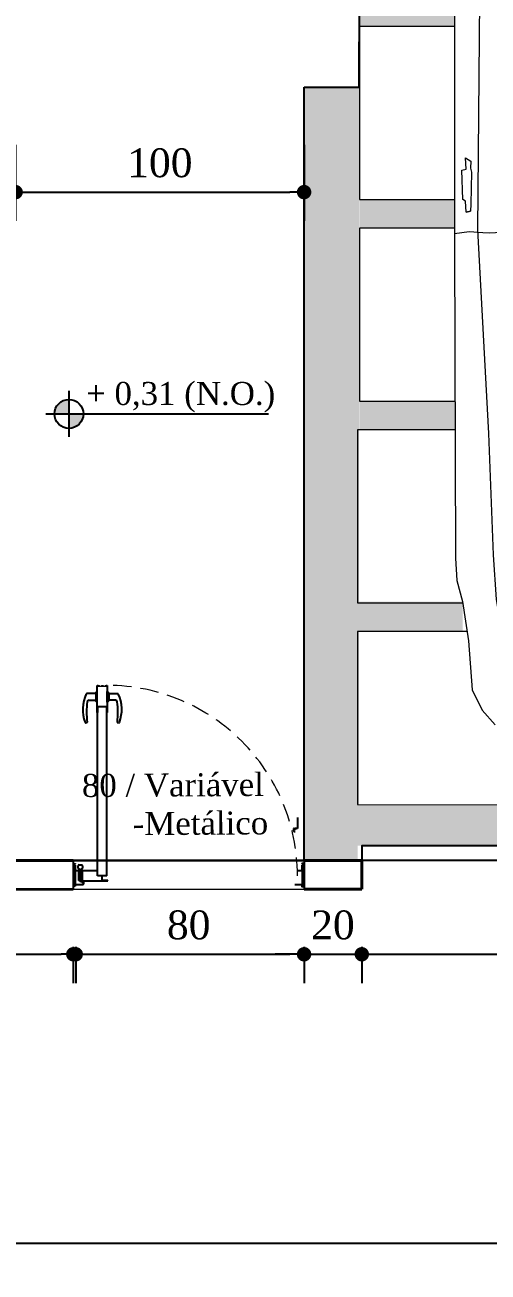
# Model space of a CAD drawing. Header units: centimetres. Extents: x -48696 to 156237, y -5617 to 29024.
# Drawn here: x -44557.8 to -44397.3, y 9700.1 to 10133 of the extents above; entities that cross this region are included whole.
import ezdxf

# ---------------------------------------------------------------- set-up
doc = ezdxf.new("R2010")
doc.units = ezdxf.units.CM
doc.linetypes.add('HIDDEN', pattern=[9.525, 6.35, -3.175])
for name, color, linetype in [('ACESSORIOS', 2, 'Continuous'), ('Hachuria - Moveis', 1, 'Continuous'), ('PN010', 1, 'Continuous'), ('Portas-Cotas', 2, 'Continuous'), ('Texto', 2, 'Continuous')]:
    doc.layers.add(name, color=color, linetype=linetype)
for name, color, linetype, lineweight in [('Parede Corte', 4, 'Continuous', 40), ('Pisos Externos', 15, 'Continuous', 9), ('Portas - Janelas', 2, 'Continuous', 20), ('Projeção Portas', 55, 'HIDDEN', 5), ('Vaga', 184, 'Continuous', 13)]:
    doc.layers.add(name, color=color, linetype=linetype, lineweight=lineweight)
doc.styles.add('Valéria', font='romantic.ttf', dxfattribs={"height": 10})
doc.dimstyles.new('Cota - 50', dxfattribs={"dimtxt": 10, "dimasz": 5, "dimexe": 10, "dimexo": 20, "dimgap": 5, "dimtad": 1, "dimtxsty": 'Valéria', "dimblk": 'DOT', "dimcen": 0, "dimclrd": 12, "dimclre": 12, "dimclrt": 2, "dimazin": 2, "dimtfac": 1, "dimtix": 1, "dimtmove": 0, "dimatfit": 3, "dimldrblk": 'DOT', "dimfxl": 1, "dimarcsym": 0})
pattern_1 = [(360, (-29082.517, -1474.616), (15, 15), [2.25, -0.45, 0.6, -0.45, 2.25, -9]), (360, (-29083.267, -1474.166), (15, 15), [1.5, -1.125, 2.25, -1.125, 1.5, -7.5]), (360, (-29078.017, -1468.166), (15, 15), [1.875, -0.75, 1.875, -10.5]), (360, (-29085.517, -1465.166), (15, 15), [0.75, -1.5, 0.75, -12]), (90, (-29084.017, -1465.166), (-15, 15), [1.35, -13.65]), (90, (-29079.517, -1474.166), (-15, 15), [1.5, -13.5]), (90, (-29075.767, -1468.166), (-15, 15), [1.5, -13.5]), (45, (-29077.567, -1474.316), (9e-15, 15), [1.5, -19.713203]), (135, (-29081.467, -1474.316), (-15, 9e-15), [1.5, -19.713203]), (63.43495, (-29078.0166, -1474.241), (8e-10, 15), [1.5, -32.04102]), (75.963757, (-29078.7666, -1474.166), (5e-10, 15), [1.5, -60.346584]), (75.963757, (-29075.0166, -1468.166), (5e-10, 15), [1.2, -60.646584]), (75.963757, (-29083.7166, -1465.166), (5e-10, 15), [1.05, -60.796584]), (104.036243, (-29080.2666, -1474.166), (-5e-10, 15), [1.5, -60.346584]), (104.036243, (-29076.5166, -1468.166), (-5e-10, 15), [1.2, -60.646584]), (104.036243, (-29084.3166, -1465.166), (-5e-10, 15), [1.05, -60.796584]), (116.56505, (-29081.0166, -1474.241), (-6e-09, 15), [1.5, -32.041002])]

# ---------------------------------------------------------------- blocks, each defined once
blk = doc.blocks.new('Audi A4 Cab dessus')
at = {"color": 0, "linetype": 'Continuous', "flags": 128}
for points in [[(0.841, -0.23), (0.8417, 0.7715), (0.838, 1.7799), (0.8336, 1.8519), (0.8155, 1.9203), (0.7966, 2.0469), (0.7841, 2.2046), (0.7524, 2.2693), (0.7105, 2.3167)], [(0.7584, -0.2673), (0.7669, 0.7224), (0.7321, 1.3788), (0.7164, 1.7697), (0.7075, 1.9136), (0.6778, 2.0813), (0.6697, 2.1669), (0.6293, 2.2367), (0.5811, 2.2532), (0.4536, 2.2926), (0.3571, 2.3256), (0.1476, 2.3432), (0.0137, 2.3517), (-0.1303, 2.3428), (-0.3375, 2.3245), (-0.4383, 2.2905), (-0.5613, 2.2579), (-0.6073, 2.2384), (-0.6562, 2.1743), (-0.6618, 2.085), (-0.6903, 1.9165)], [(0.6914, 0.7317), (0.7273, 0.7339), (0.7497, 0.7325), (0.7943, 0.7297), (0.8417, 0.7352)], [(0.8037, 0.6663), (0.7901, 0.6627)]]:
    blk.add_lwpolyline(points, dxfattribs=at)
blk.add_lwpolyline([(0.7901, 0.6627), (0.8037, 0.6663), (0.806, 0.6303), (0.8146, 0.6253), (0.8176, 0.531), (0.804, 0.5274), (0.8062, 0.4914), (0.7889, 0.5015), (0.7903, 0.5238), (0.7867, 0.5375), (0.7887, 0.6404)], close=True, dxfattribs=at)
blk = doc.blocks.new('_Dot')
at = {"color": 0, "linetype": 'ByBlock', "lineweight": -2}
blk.add_line((-0.5, 0), (-1, 0), dxfattribs=at)
at = {"color": 0, "linetype": 'ByBlock', "const_width": 0.5}
blk.add_lwpolyline([(-0.25, 0, 1), (0.25, 0, 1)], format="xyb", close=True, dxfattribs=at)
blk = doc.blocks.new('*D1686')
at = {"color": 12, "lineweight": -2, "transparency": 16777216}
for p, q in [((-45756.63, 9812.75), (-45756.63, 9700.14)), ((-43725.63, 9812.75), (-43725.63, 9700.14)), ((-45751.63, 9710.14), (-43730.63, 9710.14))]:
    blk.add_line(p, q, dxfattribs=at)
at = {"layer": 'Defpoints', "color": 0, "transparency": 16777216}
for p in [(-45756.63, 9832.75), (-43725.63, 9832.75), (-43725.63, 9710.14)]:
    blk.add_point(p, dxfattribs=at)
at = {"color": 12, "lineweight": -2, "transparency": 16777216, "xscale": 5, "yscale": 5, "zscale": 5, "rotation": 180}
blk.add_blockref('_Dot', (-45756.63, 9710.14), dxfattribs=at)
at = {"color": 12, "lineweight": -2, "transparency": 16777216, "xscale": 5, "yscale": 5, "zscale": 5}
blk.add_blockref('_Dot', (-43725.63, 9710.14), dxfattribs=at)
at = {"color": 2, "transparency": 16777216, "insert": (-44741.13, 9720.25), "char_height": 10, "attachment_point": 5, "style": 'Valéria'}
blk.add_mtext('2031', dxfattribs=at)
blk = doc.blocks.new('*D1687')
at = {"color": 12, "lineweight": -2, "transparency": 16777216}
for p, q in [((-44846.74, 12273.86), (-44711.33, 12337.45)), ((-43585.33, 9916.47), (-44718.26, 12328.67)), ((-43709.57, 9852.6), (-43574.16, 9916.2))]:
    blk.add_line(p, q, dxfattribs=at)
at = {"layer": 'Defpoints', "color": 0, "transparency": 16777216}
for p in [(-44720.39, 12333.2), (-44864.85, 12265.35), (-43727.67, 9844.1)]:
    blk.add_point(p, dxfattribs=at)
at = {"color": 12, "lineweight": -2, "transparency": 16777216, "xscale": 5, "yscale": 5, "zscale": 5}
for p, rotation in [((-44720.39, 12333.2), 115.1577922411707), ((-43583.21, 9911.95), 295.1577922411707)]:
    blk.add_blockref('_Dot', p, dxfattribs=dict(at, rotation=rotation))
at = {"color": 2, "transparency": 16777216, "insert": (-44142.57, 11126.91), "char_height": 10, "attachment_point": 5, "rotation": 295.1578, "style": 'Valéria'}
blk.add_mtext('2675', dxfattribs=at)
blk = doc.blocks.new('*D1701')
at = {"color": 12, "lineweight": -2, "transparency": 16777216}
for p, q in [((-44540.22, 9812.98), (-44540.22, 9800.44)), ((-44947.22, 9812.9), (-44947.22, 9800.44)), ((-44942.22, 9810.44), (-44545.22, 9810.44))]:
    blk.add_line(p, q, dxfattribs=at)
at = {"layer": 'Defpoints', "color": 0, "transparency": 16777216}
for p in [(-44947.22, 9832.9), (-44540.22, 9832.98), (-44540.22, 9810.44)]:
    blk.add_point(p, dxfattribs=at)
at = {"color": 12, "lineweight": -2, "transparency": 16777216, "xscale": 5, "yscale": 5, "zscale": 5, "rotation": 180}
blk.add_blockref('_Dot', (-44947.22, 9810.44), dxfattribs=at)
at = {"color": 12, "lineweight": -2, "transparency": 16777216, "xscale": 5, "yscale": 5, "zscale": 5}
blk.add_blockref('_Dot', (-44540.22, 9810.44), dxfattribs=at)
at = {"color": 2, "transparency": 16777216, "insert": (-44743.72, 9820.56), "char_height": 10, "attachment_point": 5, "style": 'Valéria'}
blk.add_mtext('407', dxfattribs=at)
blk = doc.blocks.new('*D1767')
at = {"color": 12, "lineweight": -2, "transparency": 16777216}
for p, q in [((-44541.06, 9812.98), (-44541.06, 9800.44)), ((-44461.06, 9812.98), (-44461.06, 9800.44)), ((-44536.06, 9810.44), (-44466.06, 9810.44))]:
    blk.add_line(p, q, dxfattribs=at)
at = {"layer": 'Defpoints', "color": 0, "transparency": 16777216}
for p in [(-44541.06, 9832.98), (-44461.06, 9832.98), (-44461.06, 9810.44)]:
    blk.add_point(p, dxfattribs=at)
at = {"color": 12, "lineweight": -2, "transparency": 16777216, "xscale": 5, "yscale": 5, "zscale": 5, "rotation": 180}
blk.add_blockref('_Dot', (-44541.06, 9810.44), dxfattribs=at)
at = {"color": 12, "lineweight": -2, "transparency": 16777216, "xscale": 5, "yscale": 5, "zscale": 5}
blk.add_blockref('_Dot', (-44461.06, 9810.44), dxfattribs=at)
at = {"color": 2, "transparency": 16777216, "insert": (-44501.06, 9820.56), "char_height": 10, "attachment_point": 5, "style": 'Valéria'}
blk.add_mtext('80', dxfattribs=at)
blk = doc.blocks.new('*D1768')
at = {"color": 12, "lineweight": -2, "transparency": 16777216}
for p, q in [((-44461.06, 9812.98), (-44461.06, 9800.44)), ((-44441.06, 9813), (-44441.06, 9800.44)), ((-44466.06, 9810.44), (-44471.06, 9810.44)), ((-44461.06, 9810.44), (-44441.06, 9810.44)), ((-44436.06, 9810.44), (-44431.06, 9810.44))]:
    blk.add_line(p, q, dxfattribs=at)
at = {"layer": 'Defpoints', "color": 0, "transparency": 16777216}
for p in [(-44461.06, 9832.98), (-44441.06, 9833), (-44441.06, 9810.44)]:
    blk.add_point(p, dxfattribs=at)
at = {"color": 12, "lineweight": -2, "transparency": 16777216, "xscale": 5, "yscale": 5, "zscale": 5}
blk.add_blockref('_Dot', (-44461.06, 9810.44), dxfattribs=at)
at = {"color": 12, "lineweight": -2, "transparency": 16777216, "xscale": 5, "yscale": 5, "zscale": 5, "rotation": 180}
blk.add_blockref('_Dot', (-44441.06, 9810.44), dxfattribs=at)
at = {"color": 2, "transparency": 16777216, "insert": (-44451.06, 9820.56), "char_height": 10, "attachment_point": 5, "style": 'Valéria'}
blk.add_mtext('20', dxfattribs=at)
blk = doc.blocks.new('*D1769')
at = {"color": 12, "lineweight": -2, "transparency": 16777216}
for p, q in [((-44441.06, 9813), (-44441.06, 9800.44)), ((-43961.06, 9813.1), (-43961.06, 9800.44)), ((-44436.06, 9810.44), (-43966.06, 9810.44))]:
    blk.add_line(p, q, dxfattribs=at)
at = {"layer": 'Defpoints', "color": 0, "transparency": 16777216}
for p in [(-44441.06, 9833), (-43961.06, 9833.1), (-43961.06, 9810.44)]:
    blk.add_point(p, dxfattribs=at)
at = {"color": 12, "lineweight": -2, "transparency": 16777216, "xscale": 5, "yscale": 5, "zscale": 5, "rotation": 180}
blk.add_blockref('_Dot', (-44441.06, 9810.44), dxfattribs=at)
at = {"color": 12, "lineweight": -2, "transparency": 16777216, "xscale": 5, "yscale": 5, "zscale": 5}
blk.add_blockref('_Dot', (-43961.06, 9810.44), dxfattribs=at)
at = {"color": 2, "transparency": 16777216, "insert": (-44201.06, 9820.56), "char_height": 10, "attachment_point": 5, "style": 'Valéria'}
blk.add_mtext('480', dxfattribs=at)
blk = doc.blocks.new('*D1800')
at = {"color": 12, "lineweight": -2, "transparency": 16777216}
for p, q in [((-44561.06, 10091.41), (-44561.06, 10064.97)), ((-44461.06, 10091.41), (-44461.06, 10064.97)), ((-44556.06, 10074.97), (-44466.06, 10074.97))]:
    blk.add_line(p, q, dxfattribs=at)
at = {"layer": 'Defpoints', "color": 0, "transparency": 16777216}
for p in [(-44561.06, 10111.41), (-44461.06, 10111.41), (-44461.06, 10074.97)]:
    blk.add_point(p, dxfattribs=at)
at = {"color": 12, "lineweight": -2, "transparency": 16777216, "xscale": 5, "yscale": 5, "zscale": 5, "rotation": 180}
blk.add_blockref('_Dot', (-44561.06, 10074.97), dxfattribs=at)
at = {"color": 12, "lineweight": -2, "transparency": 16777216, "xscale": 5, "yscale": 5, "zscale": 5}
blk.add_blockref('_Dot', (-44461.06, 10074.97), dxfattribs=at)
at = {"color": 2, "transparency": 16777216, "insert": (-44511.06, 10085.08), "char_height": 10, "attachment_point": 5, "style": 'Valéria'}
blk.add_mtext('100', dxfattribs=at)

msp = doc.modelspace()

# ---------------------------------------------------------------- hatches: boundary and pattern name
h = msp.add_hatch()
h.set_pattern_fill('GRASS2', color=74, scale=15, pattern_type=2)
h.set_pattern_definition(pattern_1)
h.paths.add_polyline_path([(-44561.02825, 9861.42923), (-44947.02914, 9861.42923), (-44947.02914, 10111.32931), (-44561.02825, 10111.32931)])
h.paths.add_polyline_path([(-44442.029, 10111.42206), (-44461.02825, 10111.42206), (-44461.02825, 9861.42923), (-44442.029, 9861.42923)])
h.paths.add_polyline_path([(-44292.99305, 9875.69412), (-44319.55684, 9873.77478), (-44342.50902, 9875.13826), (-44342.50902, 9866.53204), (-44292.99305, 9866.53204)])
h.paths.add_polyline_path([(-44406.14508, 9932.83423), (-44442.029, 9932.83423), (-44442.029, 9922.44226), (-44406.14508, 9922.44226)])
h.paths.add_polyline_path([(-44408.73613, 9992.44226), (-44441.88842, 9992.44226), (-44441.88842, 10002.44226), (-44408.73613, 10002.44226)])
h.paths.add_polyline_path([(-44408.96729, 10062.44226), (-44441.88842, 10062.44226), (-44441.88842, 10072.44226), (-44408.96729, 10072.44226)])
h.paths.add_polyline_path([(-44408.91825, 10132.44226), (-44441.88842, 10132.44226), (-44441.88842, 10142.44226), (-44408.91825, 10142.44226)])
h.paths.add_polyline_path([(-44408.77019, 10202.44226), (-44441.88842, 10202.44226), (-44441.88842, 10212.44226), (-44408.77019, 10212.44226)])
h.paths.add_polyline_path([(-44407.45222, 10272.44226), (-44441.88842, 10272.44226), (-44441.88842, 10282.44226), (-44407.45222, 10282.44226)])
h.paths.add_polyline_path([(-44441.88842, 10352.44226), (-44441.88842, 10342.44226), (-44375.22612, 10342.44226), (-44374.88837, 10344.73843), (-44369.92667, 10346.84043), (-44369.86569, 10342.44226), (-44358.73525, 10342.59657), (-44344.94371, 10344.78395), (-44331.13635, 10346.20059), (-44317.79425, 10346.4544), (-44307.19596, 10345.88455), (-44292.09681, 10344.93352), (-44286.30499, 10344.11084), (-44277.70956, 10342.33933), (-44266.21043, 10342.33933), (-44265.66204, 10346.06838), (-44261.39333, 10344.83361), (-44260.73284, 10342.33933), (-44114.31257, 10342.33933), (-44112.3884, 10343.1545), (-44112.3884, 10342.33933), (-44091.33799, 10342.33933), (-44091.02293, 10340.4838), (-44072.14285, 10343.15082), (-44059.57901, 10343.15082), (-44033.66888, 10341.07865), (-44033.66888, 10342.71246), (-43972.89678, 10342.71246), (-44350.05574, 11145.75107), (-44465.79851, 11145.75107), (-44465.79851, 10963.26115), (-44356.57546, 10963.22939), (-44356.57546, 10716.57596), (-44240.7242, 10716.57596), (-44240.7242, 10352.44226)])
h.paths.add_polyline_path([(-44228.63346, 10272.44226), (-44149.68169, 10272.44226), (-44149.68169, 10282.33933), (-44228.63346, 10282.33933)])
h.paths.add_polyline_path([(-44228.33442, 10212.44226), (-44151.151, 10212.44226), (-44151.151, 10203.63678), (-44228.33442, 10203.63678)])
h.paths.add_polyline_path([(-44228.31053, 10143.63678), (-44151.37661, 10143.63678), (-44151.37661, 10133.55826), (-44228.31053, 10133.55826)])
h.paths.add_polyline_path([(-44228.35947, 10073.55826), (-44151.42655, 10073.55826), (-44151.42655, 10062.27963), (-44228.35947, 10062.27963)])
h.paths.add_polyline_path([(-44228.90466, 10002.27963), (-44151.21136, 10002.27963), (-44151.21136, 9992.44226), (-44228.90466, 9992.44226)])
h.paths.add_polyline_path([(-44231.82899, 9932.47908), (-44149.5822, 9932.47908), (-44149.5822, 9923.19448), (-44231.82899, 9923.19448)])
h.paths.add_polyline_path([(-44034.12544, 9872.25292), (-44062.00553, 9869.47491), (-44092.99305, 9873.21986), (-44092.99305, 9866.53204), (-44034.12544, 9866.53204)])
h.paths.add_polyline_path([(-43933.66888, 10259.18928), (-43933.58712, 9861.53768), (-43746.94782, 9861.62689)])
h.paths.add_polyline_path([(-43933.66888, 9931.62689), (-43972.87419, 9931.62689), (-43972.87419, 9921.62689), (-43933.66888, 9921.62689)])
h.paths.add_polyline_path([(-43933.66888, 10001.62689), (-43971.43505, 10001.62689), (-43971.43505, 9991.62689), (-43933.66888, 9991.62689)])
h.paths.add_polyline_path([(-43933.66888, 10071.62689), (-43970.82696, 10071.62689), (-43970.82696, 10061.62689), (-43933.66888, 10061.62689)])
h.paths.add_polyline_path([(-43933.66888, 10141.62689), (-43970.77807, 10141.62689), (-43970.77807, 10131.62689), (-43933.66888, 10131.62689)])
h.paths.add_polyline_path([(-43933.66888, 10211.62689), (-43970.77002, 10211.62689), (-43970.77002, 10201.62689), (-43933.66888, 10201.62689)])
h.paths.add_polyline_path([(-43944.71689, 10282.71246), (-43971.52371, 10282.71246), (-43971.52371, 10271.62689), (-43944.71689, 10271.62689)])
h = msp.add_hatch()
h.set_pattern_fill('GRASS2', color=74, scale=15, pattern_type=2)
h.set_pattern_definition(pattern_1)
h.paths.add_polyline_path([(-44947.2095, 9842.90048), (-44561.0628, 9842.90048), (-44561.0628, 9864.7168), (-44947.2095, 9864.7168)])
h.paths.add_polyline_path([(-44442.50902, 9862.44226), (-43961.0628, 9862.44226), (-43961.0628, 9848.10324), (-44442.50902, 9848.10324)])
h.paths.add_polyline_path([(-44442.50902, 9864.95232), (-44461.0628, 9864.95232), (-44461.0628, 9842.98399), (-44442.50902, 9842.98399)])
h.paths.add_polyline_path([(-43934.12163, 9843.10878), (-43748.63466, 9843.10878), (-43748.63466, 9865.21846), (-43934.12163, 9865.21846)])
h.paths.add_polyline_path([(-43961.06177, 9843.10324), (-43934.12544, 9843.10324), (-43934.12544, 9861.62689), (-43961.06177, 9861.62689)])
at = {"layer": 'Portas - Janelas'}
h = msp.add_hatch(color=256, dxfattribs=at)
edge = h.paths.add_edge_path()
edge.add_arc((-44542.57474, 9997.98543), 5, 90, 180)
edge.add_line((-44547.57474, 9997.98543), (-44542.57474, 9997.98543))
edge.add_line((-44542.57474, 9997.98543), (-44542.57474, 10002.98543))
edge = h.paths.add_edge_path()
edge.add_arc((-44542.57474, 9997.98543), 5, 270, 360)
edge.add_line((-44537.57474, 9997.98543), (-44542.57474, 9997.98543))
edge.add_line((-44542.57474, 9997.98543), (-44542.57474, 9992.98543))

# ---------------------------------------------------------------- linework, layer by layer
for p, q in [((-44441.88842, 10352.44226), (-44442.029, 10111.42206)), ((-44461.0628, 9843.00044), (-44461.0628, 10111.43316)), ((-44461.0628, 10111.43316), (-44442.029, 10111.42206)), ((-43731.0628, 9843.15053), (-44937.18573, 9842.90254))]:
    msp.add_line(p, q)
at = {"color": 1}
for p, q in [((-44533.2828, 9900.92945), (-44536.35055, 9900.92945)), ((-44533.2828, 9901.17945), (-44533.2828, 9898.62945)), ((-44533.1728, 9901.27945), (-44533.1828, 9901.27945)), ((-44532.7828, 9894.31945), (-44532.7828, 9903.77945)), ((-44532.7828, 9903.77945), (-44532.38994, 9903.77945)), ((-44532.7828, 9897.96945), (-44532.7828, 9901.58945)), ((-44532.38994, 9903.77945), (-44532.38994, 9903.57945)), ((-44532.38994, 9903.57945), (-44532.0228, 9903.57945)), ((-44532.0228, 9903.57945), (-44531.9928, 9903.54945)), ((-44531.9928, 9903.54945), (-44531.9628, 9903.57945)), ((-44531.9628, 9903.57945), (-44531.9328, 9903.54945)), ((-44531.9328, 9903.54945), (-44531.9028, 9903.57945)), ((-44531.9028, 9903.57945), (-44531.8728, 9903.54945)), ((-44531.8728, 9903.54945), (-44531.8428, 9903.57945)), ((-44531.8428, 9903.57945), (-44531.8128, 9903.54945)), ((-44531.8128, 9903.54945), (-44531.7828, 9903.57945)), ((-44531.7828, 9903.57945), (-44531.7528, 9903.54945)), ((-44531.7528, 9903.54945), (-44531.7228, 9903.57945)), ((-44531.7228, 9903.57945), (-44531.6928, 9903.54945)), ((-44531.6928, 9903.54945), (-44531.6628, 9903.57945)), ((-44531.6628, 9903.57945), (-44531.6328, 9903.54945)), ((-44531.6328, 9903.54945), (-44531.6028, 9903.57945)), ((-44531.6028, 9903.57945), (-44531.5728, 9903.54945)), ((-44531.5728, 9903.54945), (-44531.5428, 9903.57945)), ((-44531.5428, 9903.57945), (-44531.5128, 9903.54945)), ((-44531.5128, 9903.54945), (-44531.4828, 9903.57945)), ((-44531.4828, 9903.57945), (-44531.4528, 9903.54945)), ((-44531.4528, 9903.54945), (-44531.4228, 9903.57945)), ((-44531.4228, 9903.57945), (-44531.3928, 9903.54945)), ((-44531.3928, 9903.54945), (-44531.3628, 9903.57945)), ((-44531.3628, 9903.57945), (-44531.3328, 9903.54945)), ((-44531.3328, 9903.54945), (-44531.3028, 9903.57945)), ((-44531.3028, 9903.57945), (-44530.7628, 9903.57945)), ((-44530.7628, 9903.57945), (-44530.7328, 9903.54945)), ((-44530.7328, 9903.54945), (-44530.7028, 9903.57945)), ((-44530.7028, 9903.57945), (-44530.6728, 9903.54945)), ((-44530.6728, 9903.54945), (-44530.6428, 9903.57945)), ((-44530.6428, 9903.57945), (-44530.6128, 9903.54945)), ((-44530.6128, 9903.54945), (-44530.5828, 9903.57945)), ((-44530.5828, 9903.57945), (-44530.5528, 9903.54945)), ((-44530.5528, 9903.54945), (-44530.5228, 9903.57945)), ((-44530.5228, 9903.57945), (-44530.4928, 9903.54945)), ((-44530.4928, 9903.54945), (-44530.4628, 9903.57945)), ((-44530.4628, 9903.57945), (-44530.4328, 9903.54945)), ((-44530.4328, 9903.54945), (-44530.4028, 9903.57945)), ((-44530.4028, 9903.57945), (-44530.3728, 9903.54945)), ((-44530.3728, 9903.54945), (-44530.3428, 9903.57945)), ((-44530.3428, 9903.57945), (-44530.3128, 9903.54945)), ((-44530.3128, 9903.54945), (-44530.2828, 9903.57945)), ((-44530.2828, 9903.57945), (-44530.2528, 9903.54945)), ((-44530.2528, 9903.54945), (-44530.2228, 9903.57945)), ((-44530.2228, 9903.57945), (-44530.1928, 9903.54945)), ((-44530.1928, 9903.54945), (-44530.1628, 9903.57945)), ((-44530.1628, 9903.57945), (-44530.1328, 9903.54945)), ((-44530.1328, 9903.54945), (-44530.1028, 9903.57945)), ((-44530.1028, 9903.57945), (-44530.0728, 9903.54945)), ((-44530.0728, 9903.54945), (-44530.0428, 9903.57945)), ((-44530.0428, 9903.57945), (-44529.67566, 9903.57945)), ((-44529.67566, 9903.57945), (-44529.67566, 9903.77945)), ((-44529.67566, 9903.77945), (-44529.2828, 9903.77945)), ((-44529.2828, 9903.77945), (-44529.2828, 9894.31945)), ((-44529.2828, 9897.96945), (-44529.2828, 9901.58945)), ((-44528.8928, 9901.27945), (-44528.8828, 9901.27945)), ((-44528.7828, 9901.17945), (-44528.7828, 9898.62945)), ((-44528.7828, 9900.92945), (-44525.71504, 9900.92945)), ((-44535.61774, 9898.62945), (-44533.2828, 9898.62945)), ((-44533.2828, 9898.62945), (-44533.2828, 9898.37945)), ((-44533.1828, 9898.27945), (-44533.1728, 9898.27945)), ((-44529.4328, 9896.26945), (-44532.6328, 9896.26945)), ((-44532.6328, 9896.26945), (-44532.6328, 9894.31945)), ((-44532.62426, 9837.69966), (-44532.62426, 9896.26945)), ((-44529.4428, 9837.69966), (-44529.4428, 9896.26945)), ((-44529.4328, 9894.31945), (-44529.4328, 9896.26945)), ((-44528.8828, 9898.27945), (-44528.8928, 9898.27945)), ((-44526.44785, 9898.62945), (-44528.7828, 9898.62945)), ((-44528.7828, 9898.62945), (-44528.7828, 9898.37945)), ((-44532.6328, 9894.31945), (-44532.7828, 9894.31945)), ((-44529.2828, 9894.31945), (-44529.4328, 9894.31945)), ((-44463.32827, 9857.87845), (-44463.32827, 9854.07845)), ((-44464.50326, 9854.07845), (-44464.72827, 9854.07845)), ((-44464.72827, 9854.07845), (-44464.72827, 9853.57845)), ((-44464.57827, 9853.72845), (-44464.57827, 9853.97845)), ((-44464.57827, 9853.97845), (-44464.45327, 9853.97845)), ((-44464.02827, 9853.72845), (-44464.57827, 9853.72845)), ((-44464.45327, 9853.97845), (-44464.45326, 9854.02846)), ((-44464.15326, 9854.02845), (-44464.15327, 9853.97845)), ((-44464.15327, 9853.97845), (-44464.02827, 9853.97845)), ((-44463.32827, 9854.07845), (-44464.10327, 9854.07845)), ((-44464.02827, 9853.97845), (-44464.02827, 9853.72845)), ((-44541.0628, 9841.97966), (-44541.0628, 9840.74966)), ((-44541.0628, 9840.74966), (-44541.0628, 9840.74966)), ((-44541.0128, 9840.69966), (-44541.0128, 9840.69966)), ((-44541.0128, 9840.69966), (-44540.9628, 9840.69966)), ((-44540.9628, 9840.69966), (-44540.9628, 9840.69966)), ((-44540.9128, 9841.37966), (-44540.9128, 9841.77966)), ((-44540.9128, 9841.77966), (-44540.9128, 9841.77966)), ((-44540.9128, 9841.37966), (-44540.9128, 9841.37966)), ((-44540.9128, 9840.74966), (-44540.9128, 9841.17966)), ((-44540.9128, 9841.17966), (-44540.5128, 9841.17966)), ((-44540.9128, 9840.74966), (-44540.9128, 9840.74966)), ((-44540.8628, 9841.82966), (-44540.8628, 9841.82966)), ((-44540.8628, 9841.82966), (-44540.4494, 9841.82966)), ((-44540.4494, 9841.32966), (-44540.8628, 9841.32966)), ((-44540.8628, 9841.32966), (-44540.8628, 9841.32966)), ((-44540.5128, 9841.17966), (-44540.5128, 9841.17966)), ((-44540.4628, 9841.12966), (-44540.4628, 9841.12966)), ((-44540.4628, 9841.12966), (-44540.4628, 9834.77966)), ((-44540.4494, 9841.82966), (-44540.3994, 9841.77966)), ((-44540.3994, 9841.37966), (-44540.4494, 9841.32966)), ((-44540.3994, 9841.77966), (-44540.3128, 9841.82966)), ((-44540.3128, 9841.32966), (-44540.3994, 9841.37966)), ((-44540.3128, 9841.82966), (-44540.3128, 9841.92966)), ((-44540.3128, 9839.44966), (-44540.3128, 9841.32966)), ((-44538.7628, 9839.44966), (-44540.3128, 9839.44966)), ((-44539.3528, 9840.27595, 19), (-44539.3528, 9841.17595, 19)), ((-44539.1728, 9838.68966), (-44539.1728, 9839.29966)), ((-44539.1728, 9839.29966), (-44538.9328, 9839.29966)), ((-44539.1478, 9838.67795, 19), (-44539.1478, 9839.22795, 19)), ((-44539.0978, 9839.27795, 19), (-44538.9878, 9839.27795, 19)), ((-44539.0528, 9841.47595, 19), (-44538.1528, 9841.47595, 19)), ((-44538.9378, 9839.97595, 19), (-44539.0528, 9839.97595, 19)), ((-44538.9378, 9839.22795, 19), (-44538.9378, 9839.00295, 19)), ((-44538.9328, 9839.29966), (-44538.9328, 9839.02966)), ((-44538.9328, 9839.02966), (-44538.9328, 9839.02967)), ((-44538.88548, 9839.00516), (-44538.7628, 9839.0943)), ((-44538.88548, 9839.00517), (-44538.88548, 9839.00516)), ((-44538.85984, 9838.9615, 19), (-44538.7378, 9839.04382, 19)), ((-44538.7628, 9839.0943), (-44538.7628, 9839.44966)), ((-44538.7378, 9839.04382, 19), (-44538.7378, 9839.77595, 19)), ((-44538.4678, 9838.95295, 19), (-44538.5178, 9838.90295, 19)), ((-44538.5178, 9838.90295, 19), (-44538.5178, 9836.50295, 19)), ((-44538.4678, 9839.77595, 19), (-44538.4678, 9838.95295, 19)), ((-44532.62426, 9839.44966), (-44538.4428, 9839.44966)), ((-44538.4428, 9839.44966), (-44538.4428, 9839.0568)), ((-44538.4428, 9839.0568), (-44538.35076, 9839.00821)), ((-44538.2728, 9839.04966), (-44538.2728, 9839.29966)), ((-44538.2728, 9839.29966), (-44538.0328, 9839.29966)), ((-44538.1528, 9839.97595, 19), (-44538.2678, 9839.97595, 19)), ((-44538.0328, 9839.29966), (-44538.0328, 9838.68966)), ((-44537.8528, 9841.17595, 19), (-44537.8528, 9840.27595, 19)), ((-44461.81281, 9839.44966), (-44463.36281, 9839.44966)), ((-44461.06281, 9841.97966), (-44461.81281, 9841.97966)), ((-44461.81281, 9841.97966), (-44461.81281, 9841.82966)), ((-44461.81281, 9841.82966), (-44461.72621, 9841.77966)), ((-44461.72621, 9841.37966), (-44461.81281, 9841.32966)), ((-44461.81281, 9841.32966), (-44461.81281, 9839.44966)), ((-44461.72621, 9841.77966), (-44461.67621, 9841.82966)), ((-44461.67621, 9841.32966), (-44461.72621, 9841.37966)), ((-44461.67621, 9841.82966), (-44461.26281, 9841.82966)), ((-44461.26281, 9841.32966), (-44461.67621, 9841.32966)), ((-44461.66281, 9834.77966), (-44461.66279, 9841.17966)), ((-44461.66279, 9841.17966), (-44461.21281, 9841.17966)), ((-44461.2128, 9841.77966), (-44461.21281, 9841.37966)), ((-44461.21281, 9841.17966), (-44461.21281, 9840.72966)), ((-44461.16281, 9840.67966), (-44461.11281, 9840.67966)), ((-44541.0628, 9835.20966), (-44541.0628, 9835.20966)), ((-44541.0628, 9835.20966), (-44541.0628, 9833.97966)), ((-44540.9628, 9835.25966), (-44541.0128, 9835.25966)), ((-44541.0128, 9835.25966), (-44541.0128, 9835.25966)), ((-44540.9628, 9835.25966), (-44540.9628, 9835.25966)), ((-44540.9128, 9834.77966), (-44540.9128, 9835.20966)), ((-44540.9128, 9835.20966), (-44540.9128, 9835.20966)), ((-44540.4628, 9834.77966), (-44540.9128, 9834.77966)), ((-44540.9128, 9834.17966), (-44540.9128, 9834.57966)), ((-44540.9128, 9834.57966), (-44540.9128, 9834.57966)), ((-44540.8628, 9834.62966), (-44540.8628, 9834.62966)), ((-44540.8628, 9834.62966), (-44540.4494, 9834.62966)), ((-44540.4494, 9834.62966), (-44540.3994, 9834.57966)), ((-44540.3994, 9834.57966), (-44540.3128, 9834.62966)), ((-44540.3128, 9834.62966), (-44537.8828, 9834.62966)), ((-44539.2028, 9838.65966), (-44539.1728, 9838.68966)), ((-44539.1728, 9838.62966), (-44539.2028, 9838.65966)), ((-44539.2028, 9838.59966), (-44539.1728, 9838.62966)), ((-44539.1728, 9838.56966), (-44539.2028, 9838.59966)), ((-44539.2028, 9838.53966), (-44539.1728, 9838.56966)), ((-44539.1728, 9838.50966), (-44539.2028, 9838.53966)), ((-44539.2028, 9838.47966), (-44539.1728, 9838.50966)), ((-44539.1728, 9838.44966), (-44539.2028, 9838.47966)), ((-44539.2028, 9838.41966), (-44539.1728, 9838.44966)), ((-44539.1728, 9838.38966), (-44539.2028, 9838.41966)), ((-44539.2028, 9838.35966), (-44539.1728, 9838.38966)), ((-44539.1728, 9838.32966), (-44539.2028, 9838.35966)), ((-44539.2028, 9838.29966), (-44539.1728, 9838.32966)), ((-44539.1728, 9838.26966), (-44539.2028, 9838.29966)), ((-44539.2028, 9838.23966), (-44539.1728, 9838.26966)), ((-44539.1728, 9838.20966), (-44539.2028, 9838.23966)), ((-44539.2028, 9838.17966), (-44539.1728, 9838.20966)), ((-44539.1728, 9838.14966), (-44539.2028, 9838.17966)), ((-44539.2028, 9838.11966), (-44539.1728, 9838.14966)), ((-44539.1728, 9838.08966), (-44539.2028, 9838.11966)), ((-44539.2028, 9838.05966), (-44539.1728, 9838.08966)), ((-44539.1728, 9838.02966), (-44539.2028, 9838.05966)), ((-44539.2028, 9837.99966), (-44539.1728, 9838.02966)), ((-44539.1728, 9837.96966), (-44539.2028, 9837.99966)), ((-44539.2028, 9837.69966), (-44539.1728, 9837.72966)), ((-44539.1728, 9837.66966), (-44539.2028, 9837.69966)), ((-44539.2028, 9837.39966), (-44539.1728, 9837.42966)), ((-44539.1728, 9837.36966), (-44539.2028, 9837.39966)), ((-44539.2028, 9837.33966), (-44539.1728, 9837.36966)), ((-44539.1728, 9837.30966), (-44539.2028, 9837.33966)), ((-44539.2028, 9837.27966), (-44539.1728, 9837.30966)), ((-44539.1728, 9837.24966), (-44539.2028, 9837.27966)), ((-44539.2028, 9837.21966), (-44539.1728, 9837.24966)), ((-44539.1728, 9837.18966), (-44539.2028, 9837.21966)), ((-44539.2028, 9837.15966), (-44539.1728, 9837.18966)), ((-44539.1728, 9837.12966), (-44539.2028, 9837.15966)), ((-44539.2028, 9837.09966), (-44539.1728, 9837.12966)), ((-44539.1728, 9837.06966), (-44539.2028, 9837.09966)), ((-44539.2028, 9837.03966), (-44539.1728, 9837.06966)), ((-44539.1728, 9837.00966), (-44539.2028, 9837.03966)), ((-44539.2028, 9836.97966), (-44539.1728, 9837.00966)), ((-44539.1728, 9836.94966), (-44539.2028, 9836.97966)), ((-44539.2028, 9836.91966), (-44539.1728, 9836.94966)), ((-44539.1728, 9836.88966), (-44539.2028, 9836.91966)), ((-44539.2028, 9836.85966), (-44539.1728, 9836.88966)), ((-44539.1728, 9836.82966), (-44539.2028, 9836.85966)), ((-44539.2028, 9836.79966), (-44539.1728, 9836.82966)), ((-44539.1728, 9836.76966), (-44539.2028, 9836.79966)), ((-44539.2028, 9836.73966), (-44539.1728, 9836.76966)), ((-44539.1728, 9836.70966), (-44539.2028, 9836.73966)), ((-44539.1728, 9837.72966), (-44539.1728, 9837.96966)), ((-44539.1728, 9837.42966), (-44539.1728, 9837.66966)), ((-44539.1728, 9836.09966), (-44539.1728, 9836.70966)), ((-44538.9328, 9836.09966), (-44539.1728, 9836.09966)), ((-44539.0978, 9838.62795, 19), (-44539.1478, 9838.67795, 19)), ((-44539.1478, 9836.72795, 19), (-44539.0978, 9836.77795, 19)), ((-44539.1478, 9836.17795, 19), (-44539.1478, 9836.72795, 19)), ((-44539.0978, 9838.30295, 19), (-44539.0978, 9838.62795, 19)), ((-44539.0478, 9838.25295, 19), (-44539.0978, 9838.30295, 19)), ((-44539.0978, 9838.20295, 19), (-44539.0478, 9838.25295, 19)), ((-44539.0978, 9837.84224, 19), (-44539.0978, 9838.20295, 19)), ((-44539.0978, 9837.20295, 19), (-44539.0978, 9837.55708, 19)), ((-44539.0478, 9837.15295, 19), (-44539.0978, 9837.20295, 19)), ((-44539.0978, 9837.10295, 19), (-44539.0478, 9837.15295, 19)), ((-44539.0978, 9836.77795, 19), (-44539.0978, 9837.10295, 19)), ((-44538.9878, 9836.12795, 19), (-44539.0978, 9836.12795, 19)), ((-44538.9378, 9836.40295, 19), (-44538.9378, 9836.17795, 19)), ((-44538.9328, 9836.36967), (-44538.9328, 9836.36966)), ((-44538.9328, 9836.36966), (-44538.9328, 9836.09966)), ((-44538.88602, 9836.39453), (-44538.88603, 9836.39454)), ((-44538.7628, 9836.31142), (-44538.88602, 9836.39453)), ((-44538.7378, 9836.36209, 19), (-44538.85984, 9836.4444, 19)), ((-44538.7628, 9835.64966), (-44538.7628, 9836.31142)), ((-44537.9878, 9835.64966), (-44538.7628, 9835.64966)), ((-44538.7378, 9836.05295, 19), (-44538.7378, 9836.36209, 19)), ((-44538.4678, 9836.20224, 19), (-44538.65244, 9836.0176, 19)), ((-44538.5178, 9836.50295, 19), (-44538.4678, 9836.45295, 19)), ((-44538.4678, 9836.45295, 19), (-44538.4678, 9836.20224, 19)), ((-44538.35076, 9836.39111), (-44538.4428, 9836.34252)), ((-44538.4428, 9836.34252), (-44538.4428, 9835.94966)), ((-44538.4428, 9835.94966), (-44529.0828, 9835.94966)), ((-44538.2728, 9836.09966), (-44538.2728, 9836.34966)), ((-44538.0328, 9836.09966), (-44538.2728, 9836.09966)), ((-44538.0628, 9835.29966), (-44538.0628, 9835.54966)), ((-44538.0628, 9835.54966), (-44537.9378, 9835.54966)), ((-44537.5128, 9835.29966), (-44538.0628, 9835.29966)), ((-44538.0328, 9838.68966), (-44538.0028, 9838.65966)), ((-44538.0028, 9838.65966), (-44538.0328, 9838.62966)), ((-44538.0328, 9838.62966), (-44538.0028, 9838.59966)), ((-44538.0028, 9838.59966), (-44538.0328, 9838.56966)), ((-44538.0328, 9838.56966), (-44538.0028, 9838.53966)), ((-44538.0028, 9838.53966), (-44538.0328, 9838.50966)), ((-44538.0328, 9838.50966), (-44538.0028, 9838.47966)), ((-44538.0028, 9838.47966), (-44538.0328, 9838.44966)), ((-44538.0328, 9838.44966), (-44538.0028, 9838.41966)), ((-44538.0028, 9838.41966), (-44538.0328, 9838.38966)), ((-44538.0328, 9838.38966), (-44538.0028, 9838.35966)), ((-44538.0028, 9838.35966), (-44538.0328, 9838.32966)), ((-44538.0328, 9838.32966), (-44538.0028, 9838.29966)), ((-44538.0028, 9838.29966), (-44538.0328, 9838.26966)), ((-44538.0328, 9838.26966), (-44538.0028, 9838.23966)), ((-44538.0028, 9838.23966), (-44538.0328, 9838.20966)), ((-44538.0328, 9838.20966), (-44538.0028, 9838.17966)), ((-44538.0028, 9838.17966), (-44538.0328, 9838.14966)), ((-44538.0328, 9838.14966), (-44538.0028, 9838.11966)), ((-44538.0028, 9838.11966), (-44538.0328, 9838.08966)), ((-44538.0328, 9838.08966), (-44538.0028, 9838.05966)), ((-44538.0028, 9838.05966), (-44538.0328, 9838.02966)), ((-44538.0328, 9838.02966), (-44538.0028, 9837.99966)), ((-44538.0028, 9837.99966), (-44538.0328, 9837.96966)), ((-44538.0328, 9837.96966), (-44538.0328, 9837.72966)), ((-44538.0328, 9837.72966), (-44538.0028, 9837.69966)), ((-44538.0028, 9837.69966), (-44538.0328, 9837.66966)), ((-44538.0328, 9837.66966), (-44538.0328, 9837.42966)), ((-44538.0328, 9837.42966), (-44538.0028, 9837.39966)), ((-44538.0028, 9837.39966), (-44538.0328, 9837.36966)), ((-44538.0328, 9837.36966), (-44538.0028, 9837.33966)), ((-44538.0028, 9837.33966), (-44538.0328, 9837.30966)), ((-44538.0328, 9837.30966), (-44538.0028, 9837.27966)), ((-44538.0028, 9837.27966), (-44538.0328, 9837.24966)), ((-44538.0328, 9837.24966), (-44538.0028, 9837.21966)), ((-44538.0028, 9837.21966), (-44538.0328, 9837.18966)), ((-44538.0328, 9837.18966), (-44538.0028, 9837.15966)), ((-44538.0028, 9837.15966), (-44538.0328, 9837.12966)), ((-44538.0328, 9837.12966), (-44538.0028, 9837.09966)), ((-44538.0028, 9837.09966), (-44538.0328, 9837.06966)), ((-44538.0328, 9837.06966), (-44538.0028, 9837.03966)), ((-44538.0028, 9837.03966), (-44538.0328, 9837.00966)), ((-44538.0328, 9837.00966), (-44538.0028, 9836.97966)), ((-44538.0028, 9836.97966), (-44538.0328, 9836.94966)), ((-44538.0328, 9836.94966), (-44538.0028, 9836.91966)), ((-44538.0028, 9836.91966), (-44538.0328, 9836.88966)), ((-44538.0328, 9836.88966), (-44538.0028, 9836.85966)), ((-44538.0028, 9836.85966), (-44538.0328, 9836.82966)), ((-44538.0328, 9836.82966), (-44538.0028, 9836.79966)), ((-44538.0028, 9836.79966), (-44538.0328, 9836.76966)), ((-44538.0328, 9836.76966), (-44538.0028, 9836.73966)), ((-44538.0028, 9836.73966), (-44538.0328, 9836.70966)), ((-44538.0328, 9836.70966), (-44538.0328, 9836.09966)), ((-44537.9878, 9835.64966), (-44537.9878, 9835.64966)), ((-44537.9378, 9835.54966), (-44537.9378, 9835.59966)), ((-44537.9378, 9835.59966), (-44537.9378, 9835.59966)), ((-44537.8828, 9834.62966), (-44537.8828, 9834.62966)), ((-44537.6378, 9835.59966), (-44537.6378, 9835.59966)), ((-44537.6378, 9835.59966), (-44537.6378, 9835.54966)), ((-44537.6378, 9835.54966), (-44537.5128, 9835.54966)), ((-44537.3628, 9835.64966), (-44537.5878, 9835.64966)), ((-44537.5878, 9835.64966), (-44537.5878, 9835.64966)), ((-44537.5128, 9835.54966), (-44537.5128, 9835.29966)), ((-44537.3628, 9835.14966), (-44537.3628, 9835.64966)), ((-44537.3628, 9835.14966), (-44537.3628, 9835.14966)), ((-44529.4328, 9837.69966), (-44532.62426, 9837.69966)), ((-44531.0328, 9836.09966), (-44531.0328, 9837.69966)), ((-44529.0828, 9836.09966), (-44531.0328, 9836.09966)), ((-44529.0828, 9835.94966), (-44529.0828, 9836.09966)), ((-44464.2428, 9834.62966), (-44461.81281, 9834.62966)), ((-44461.81281, 9834.62966), (-44461.72621, 9834.57966)), ((-44461.72621, 9834.57966), (-44461.67621, 9834.62966)), ((-44461.67621, 9834.62966), (-44461.26281, 9834.62966)), ((-44461.21281, 9834.77966), (-44461.66281, 9834.77966)), ((-44461.21281, 9835.20966), (-44461.21281, 9834.77966)), ((-44461.21281, 9834.57966), (-44461.2128, 9834.17966)), ((-44461.11278, 9835.25966), (-44461.16281, 9835.25966)), ((-44540.9128, 9834.17966), (-44540.9128, 9834.17966)), ((-44540.4494, 9834.12966), (-44540.8628, 9834.12966)), ((-44540.8628, 9834.12966), (-44540.8628, 9834.12966)), ((-44540.3994, 9834.17966), (-44540.4494, 9834.12966)), ((-44540.3128, 9834.12966), (-44540.3994, 9834.17966)), ((-44540.3128, 9834.02966), (-44540.3128, 9834.12966)), ((-44461.72621, 9834.17966), (-44461.81281, 9834.12966)), ((-44461.81281, 9834.12966), (-44461.81281, 9834.02966)), ((-44461.76281, 9833.97966), (-44461.0628, 9833.97966)), ((-44461.67621, 9834.12966), (-44461.72621, 9834.17966)), ((-44461.26281, 9834.12966), (-44461.67621, 9834.12966))]:
    msp.add_line(p, q, dxfattribs=at)
at = {"color": 4}
for p, q in [((-44541.06485, 9842.98399), (-44541.0628, 9832.98399)), ((-44461.06486, 9843.00043), (-44461.0628, 9833.00043))]:
    msp.add_line(p, q, dxfattribs=at)
at = {"color": 1}
for centre, radius, start, end in [((-44525.67874, 9895.42511), 12.14519, 153.7941705, 201.6799294), ((-44536.35039, 9900.67919), 0.25026, 90.0370053, 154.1279348), ((-44533.1828, 9901.17945), 0.1, 90, 180), ((-44533.1728, 9901.36945), 0.09, 270, 0), ((-44532.8228, 9901.36945), 0.26, 90, 180), ((-44532.8228, 9901.58945), 0.04, 360, 90), ((-44529.2428, 9901.58945), 0.04, 90, 180), ((-44529.2428, 9901.36945), 0.26, 0, 90), ((-44528.8928, 9901.36945), 0.09, 180, 270), ((-44528.8828, 9901.17945), 0.1, 0, 90), ((-44525.7152, 9900.67919), 0.25026, 25.8720652, 89.9629947), ((-44536.38685, 9895.42511), 12.14519, 338.3200706, 26.2058295), ((-44501.30063, 9894.53209), 35.1398, 174.2728499, 185.6768165), ((-44535.61753, 9897.97922), 0.65023, 90.0184767, 174.7479345), ((-44533.1828, 9898.37945), 0.1, 180, 270), ((-44533.1728, 9898.18945), 0.09, 0, 90), ((-44532.8228, 9898.18945), 0.26, 180, 270), ((-44532.8228, 9897.96945), 0.04, 270, 0), ((-44529.2428, 9897.96945), 0.04, 180, 270), ((-44529.2428, 9898.18945), 0.26, 270, 0), ((-44528.8928, 9898.18945), 0.09, 90, 180), ((-44528.8828, 9898.37945), 0.1, 270, 0), ((-44526.44806, 9897.97922), 0.65023, 5.2520655, 89.9815233), ((-44560.76496, 9894.53209), 35.1398, 354.3231835, 5.7271501), ((-44536.73178, 9891.02972), 0.25027, 201.3945306, 269.9582195), ((-44536.51676, 9891.02954), 0.25009, 270.0228097, 6.1120607), ((-44525.54883, 9891.02954), 0.25009, 173.8879393, 269.9771903), ((-44525.33381, 9891.02972), 0.25027, 270.0417805, 338.6054694), ((-44464.20827, 9853.57845), 0.52, 180, 270.0011018), ((-44464.50325, 9854.02847), 0.04999, 359.9879063, 90.0208131), ((-44464.10327, 9854.02846), 0.04999, 90, 180.0114603), ((-44541.0128, 9840.74966), 0.05, 180, 270), ((-44540.9628, 9840.74966), 0.05, 270, 0), ((-44540.8628, 9841.77966), 0.05, 90, 180), ((-44540.8628, 9841.37966), 0.05, 180, 270), ((-44540.5128, 9841.12966), 0.05, 0, 90), ((-44539.0528, 9841.17595, 19), 0.3, 90, 180), ((-44539.0528, 9840.27595, 19), 0.3, 180, 270), ((-44539.0978, 9839.22795, 19), 0.05, 90, 180), ((-44538.9878, 9839.22795, 19), 0.05, 0, 90), ((-44538.9378, 9839.77595, 19), 0.2, 0, 90), ((-44538.8878, 9839.00295, 19), 0.05, 180, 304), ((-44538.9028, 9839.02967), 0.03, 180, 305.2611806), ((-44538.2678, 9839.77595, 19), 0.2, 90, 180), ((-44538.3228, 9839.04966), 0.05, 236, 0), ((-44538.1528, 9841.17595, 19), 0.3, 0, 90), ((-44538.1528, 9840.27595, 19), 0.3, 270, 0), ((-44461.26281, 9841.77965), 0.05001, 0.011458, 90), ((-44461.26281, 9841.37966), 0.05, 270.0014324, 359.9985676), ((-44461.16281, 9840.72966), 0.05, 180, 270), ((-44461.11281, 9840.72966), 0.05, 270, 0), ((-44541.0128, 9835.20966), 0.05, 90, 180), ((-44540.9628, 9835.20966), 0.05, 0, 90), ((-44540.8628, 9834.57966), 0.05, 90, 180), ((-44539.0978, 9836.17795, 19), 0.05, 180, 270), ((-44538.9878, 9836.17795, 19), 0.05, 270, 0), ((-44538.8878, 9836.40295, 19), 0.05, 56, 180), ((-44538.9028, 9836.36967), 0.03, 56.0010556, 180), ((-44538.6878, 9836.05295, 19), 0.05, 180, 315), ((-44538.3228, 9836.34966), 0.05, 0, 124), ((-44537.9878, 9835.59966), 0.05, 0, 90), ((-44537.8828, 9835.14966), 0.52, 270, 0), ((-44537.5878, 9835.59966), 0.05, 90, 180), ((-44461.26281, 9834.57966), 0.05, 0.0046634, 90), ((-44461.16281, 9835.20966), 0.05, 90, 180), ((-44461.11278, 9835.20966), 0.05, 359.9990289, 90.0019028), ((-44540.8628, 9834.17966), 0.05, 180, 270), ((-44461.76281, 9834.02966), 0.05, 180, 270), ((-44461.2628, 9834.17966), 0.05, 269.9876529, 0.0008891)]:
    msp.add_arc(centre, radius, start, end, dxfattribs=at)
at = {"layer": 'ACESSORIOS'}
msp.add_lwpolyline([(-44441.0628, 9843.10324), (-43961.0628, 9843.10324), (-43961.0628, 9848.10324), (-44441.0628, 9848.10324)], close=True, dxfattribs=at)
at = {"layer": 'Hachuria - Moveis'}
msp.add_circle((-44542.57474, 9997.98543), 5, dxfattribs=at)
at = {"layer": 'Parede Corte', "color": 4}
for p, q in [((-44947.2095, 9842.90048), (-44541.0628, 9842.98399)), ((-44461.0628, 9843.00044), (-44441.0628, 9843.00455)), ((-44967.21533, 9832.89636), (-44541.0628, 9832.98399)), ((-44461.0628, 9833.00043), (-44441.0628, 9833.00455))]:
    msp.add_line(p, q, dxfattribs=at)
at = {"layer": 'Parede Corte'}
msp.add_line((-44441.0628, 9833.00455), (-44441.06486, 9843.00455), dxfattribs=at)
at = {"layer": 'Pisos Externos'}
msp.add_line((-44442.50902, 9862.44226), (-44342.50902, 9862.28187), dxfattribs=at)
for points in [[(-44408.91825, 10132.44226), (-44441.88842, 10132.44226), (-44441.88842, 10072.44226), (-44408.96029, 10072.44226)], [(-44408.96729, 10062.44226), (-44441.88842, 10062.44226), (-44441.88842, 10002.44226), (-44408.77277, 10002.44226)], [(-44408.73613, 9992.44226), (-44442.50902, 9992.44226), (-44442.50902, 9932.44226), (-44406.08657, 9932.44226)], [(-44404.5938, 9922.44226), (-44442.50902, 9922.44226), (-44442.50902, 9862.44226)]]:
    msp.add_lwpolyline(points, dxfattribs=at)
at = {"layer": 'PN010'}
for p, q in [((-44542.57474, 10005.98543), (-44542.57474, 9989.98543)), ((-44550.57474, 9997.98543), (-44473.34499, 9997.98543)), ((-44541.0628, 9842.98399), (-44461.0628, 9842.98399))]:
    msp.add_line(p, q, dxfattribs=at)
at = {"layer": 'Portas - Janelas'}
msp.add_line((-44541.0628, 9832.98399), (-44461.0628, 9832.98399), dxfattribs=at)
at = {"layer": 'Projeção Portas'}
msp.add_arc((-44529.4428, 9837.69966), 66.07998, 0, 89.8612691, dxfattribs=at)

# ---------------------------------------------------------------- block references
at = {"layer": 'Vaga', "xscale": 107.7733333333333, "yscale": 107.7733333333333, "zscale": 107.7733333333333, "rotation": 179.9999999999999}
msp.add_blockref('Audi A4 Cab dessus', (-44318.2552, 10139.78851), dxfattribs=at)

# ---------------------------------------------------------------- texts
at = {"layer": 'Portas-Cotas', "insert": (-44497.02896, 9862.53667), "char_height": 8, "attachment_point": 5, "rotation": 0.3539253, "style": 'Valéria'}
msp.add_mtext('\\pi-18.9352;80 / Variável\\P\\pi0;-Metálico', dxfattribs=at)
at = {"layer": 'Texto', "insert": (-44536.61126, 10009.09194), "char_height": 8, "attachment_point": 1, "style": 'Valéria'}
msp.add_mtext('+ 0,31 (N.O.)', dxfattribs=at)

# ---------------------------------------------------------------- dimensions: what is measured, and where the dimension line sits
dim = msp.add_aligned_dim(p1=(-43727.66854, 9844.10105), p2=(-44864.84549, 12265.35324), distance=-159.59861, dimstyle='Cota - 50')
dim.commit()
dim.dimension.update_dxf_attribs({"geometry": '*D1687', "text_midpoint": (-44142.57239, 11126.90741)})
for base, p1, p2, picture, middle in [((-44461.0628, 10074.96896), (-44561.0628, 10111.40867), (-44461.0628, 10111.40867), '*D1800', (-44511.0628, 10085.07991)), ((-43725.63201, 9710.14095), (-45756.63201, 9832.74945), (-43725.63201, 9832.74945), '*D1686', (-44741.13201, 9720.2519)), ((-44540.21521, 9810.4449), (-44947.21533, 9832.90048), (-44540.21521, 9832.98399), '*D1701', (-44743.71527, 9820.55584)), ((-44461.0628, 9810.4449), (-44541.0628, 9832.98399), (-44461.0628, 9832.98399), '*D1767', (-44501.0628, 9820.55584))]:
    dim = msp.add_linear_dim(base=base, p1=p1, p2=p2, dimstyle='Cota - 50')
    dim.commit()
    dim.dimension.update_dxf_attribs({"geometry": picture, "text_midpoint": middle})
for base, p1, p2, picture, middle in [((-44441.0628, 9810.4449), (-44461.0628, 9832.98399), (-44441.0628, 9833.00455), '*D1768', (-44451.0628, 9820.55584)), ((-43961.0628, 9810.4449), (-44441.0628, 9833.00455), (-43961.0628, 9833.10324), '*D1769', (-44201.0628, 9820.55584))]:
    dim = msp.add_linear_dim(base=base, p1=p1, p2=p2, dimstyle='Cota - 50', override={"dimtmove": 1})
    dim.commit()
    dim.dimension.update_dxf_attribs({"geometry": picture, "text_midpoint": middle})

doc.saveas('drawing.dxf')
